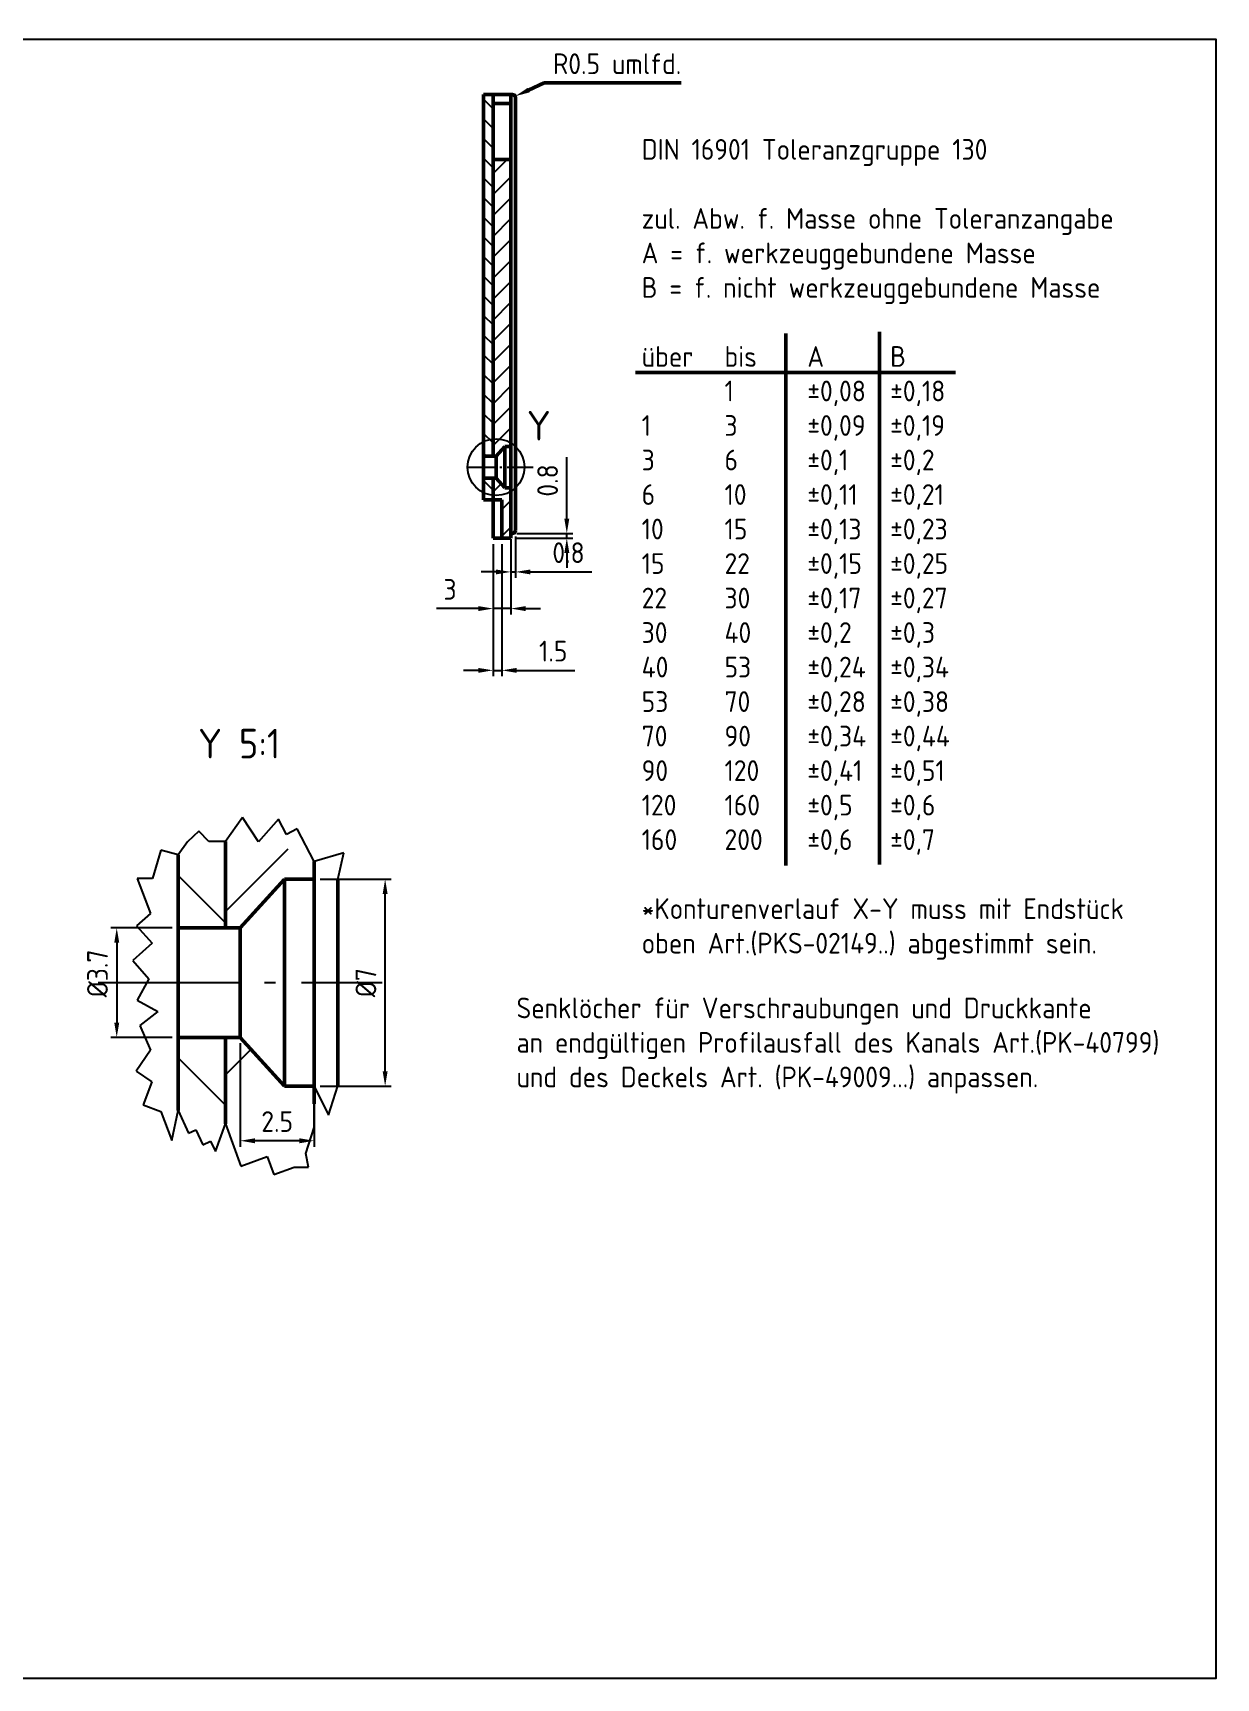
# Model space of a CAD drawing. Header units: millimetres. Extents: x 0 to 400, y 0 to 278.
# Drawn here: x 200 to 400, y 0 to 278.1 of the extents above; entities that cross this region are included whole.
import ezdxf

# ---------------------------------------------------------------- set-up
doc = ezdxf.new("R2010")
doc.units = ezdxf.units.MM
doc.linetypes.add('AM_DIN_G_W050', pattern=[13.75, 9.75, -1.5, 1, -1.5])
doc.linetypes.add('AM_DIN_G_W050x2', pattern=[6.875, 4.75, -0.875, 0.375, -0.875])
for name, color, linetype, lineweight in [('AM_0', 7, 'Continuous', 50), ('AM_4', 3, 'Continuous', 25), ('AM_5', 3, 'Continuous', 25), ('AM_6', 2, 'Continuous', 35), ('AM_7', 4, 'AM_DIN_G_W050', 25), ('AM_8', 1, 'Continuous', 25)]:
    doc.layers.add(name, color=color, linetype=linetype, lineweight=lineweight)
doc.layers.add('AM_VIEWS', color=1, linetype='Continuous', lineweight=25, plot=False)
doc.styles.add('ACDINTS', font='isocp.shx', dxfattribs={"height": 1, "bigfont": 'bigfont.shx'})
doc.styles.get("Standard").update_dxf_attribs({"font": 'ISOCP.SHX'})
doc.linetypes.add('Amzigzag', pattern='A,0.0001,[136,genltshp.shx,S=0.04,R=0,X=0,Y=0],-11', length=11.0001)
doc.dimstyles.new('AM_DIN$0', dxfattribs={"dimtxt": 3.5, "dimasz": 2.5, "dimexe": 1, "dimexo": 1, "dimgap": 1.5, "dimtad": 1, "dimdsep": 46, "dimtxsty": 'Standard', "dimcen": 0, "dimclrd": 256, "dimclre": 256, "dimclrt": 2, "dimadec": 0, "dimazin": 2, "dimtp": 0.1, "dimtm": 0.1, "dimtfac": 0.71, "dimtdec": 3, "dimtmove": 0, "dimatfit": 3, "dimfxl": 1, "dimlwd": -1, "dimlwe": -1, "dimarcsym": 0})
doc.dimstyles.new('AM_DIN$4', dxfattribs={"dimtxt": 3.5, "dimasz": 2.5, "dimexe": 1, "dimexo": 1, "dimgap": 1.5, "dimtad": 1, "dimtoh": 1, "dimdsep": 46, "dimtxsty": 'Standard', "dimcen": 0, "dimclrd": 256, "dimclre": 256, "dimclrt": 2, "dimadec": 0, "dimazin": 2, "dimtp": 0.1, "dimtm": 0.1, "dimtfac": 0.71, "dimtdec": 3, "dimtofl": 0, "dimtmove": 0, "dimatfit": 0, "dimfxl": 1, "dimlwd": -1, "dimlwe": -1, "dimarcsym": 0})

# ---------------------------------------------------------------- blocks, each defined once
blk = doc.blocks.new('*D80')
at = {"layer": 'AM_5'}
for p, q in [((277.78, 191.72), (277.78, 169.37)), ((279.28, 191.72), (279.28, 169.37)), ((275.28, 170.37), (272.78, 170.37)), ((277.78, 170.37), (279.28, 170.37)), ((281.78, 170.37), (291.62, 170.37))]:
    blk.add_line(p, q, dxfattribs=at)
for points in [[(275.28, 170.78), (275.28, 169.95), (277.78, 170.37)], [(281.78, 170.78), (281.78, 169.95), (279.28, 170.37)]]:
    blk.add_solid(points, dxfattribs=at)
at = {"layer": 'Defpoints', "color": 0}
for p in [(277.78, 192.72), (279.28, 192.72), (279.28, 170.37)]:
    blk.add_point(p, dxfattribs=at)
at = {"layer": 'AM_5', "color": 2, "insert": (287.95, 173.62), "char_height": 3.5, "attachment_point": 5}
blk.add_mtext('1.5', dxfattribs=at)
blk = doc.blocks.new('GENZOOQDQ7ML3')
at = {"layer": 'AM_8'}
h = blk.add_hatch(dxfattribs=at)
h.set_pattern_fill('_USER', color=256, scale=2.2, angle=135, style=0, pattern_type=0)
h.set_pattern_definition([(135, (-242.6576, -192.4391), (-1.555635, -1.555635), [])])
edge = h.paths.add_edge_path()
edge.add_line((-0.5, 1.85), (-0.5, 4.776))
edge.add_arc((0, 0), 4.802, 95.9762, 115.9307)
edge.add_line((-2.1, 4.319), (-2.1, 1.85))
edge.add_line((-2.1, 1.85), (-0.5, 1.85))
h = blk.add_hatch(dxfattribs=at)
h.set_pattern_fill('_U', color=256, scale=2.5, angle=45, style=0, pattern_type=0)
h.set_pattern_definition([(45, (-175.3836, -192.4391), (-1.767767, 1.767767), [])])
edge = h.paths.add_edge_path()
edge.add_line((2.5, 3.5), (2.5, 4.1))
edge.add_arc((0, 0), 4.802, 58.6291, 95.9762)
edge.add_line((-0.5, 4.776), (-0.5, 1.85))
edge.add_line((-0.5, 1.85), (0, 1.85))
edge.add_line((0, 1.85), (1.5, 3.5))
edge.add_line((1.5, 3.5), (2.5, 3.5))
h = blk.add_hatch(dxfattribs=at)
h.set_pattern_fill('_USER', color=256, scale=2.16, angle=135, style=0, pattern_type=0)
h.set_pattern_definition([(135, (-242.6576, -192.4391), (-1.52735, -1.52735), [])])
edge = h.paths.add_edge_path()
edge.add_line((-0.5, -4.776), (-0.5, -1.85))
edge.add_line((-0.5, -1.85), (-2.1, -1.85))
edge.add_line((-2.1, -1.85), (-2.1, -4.319))
edge.add_arc((0, 0), 4.802, 244.0693, 264.0238)
h = blk.add_hatch(dxfattribs=at)
h.set_pattern_fill('ANSI31', color=256, style=0)
h.set_pattern_definition([(45, (-242.6576, -192.439), (-2.245064, 2.245064), [])])
edge = h.paths.add_edge_path()
edge.add_line((2.199, -4.269), (0, -1.85))
edge.add_line((0, -1.85), (-0.5, -1.85))
edge.add_line((-0.5, -1.85), (-0.5, -4.776))
edge.add_arc((0, 0), 4.802, 264.0238, 297.2552)
at = {"layer": 'AM_0'}
for p, q in [((-0.5, 1.85), (-0.5, 4.776)), ((-2.1, 4.319), (-2.1, -4.319)), ((2.5, 4.1), (2.5, -4.1)), ((1.5, 3.5), (0, 1.85)), ((1.5, 3.5), (2.5, 3.5)), ((1.5, 3.5), (1.5, -3.5)), ((2.5, 3.5), (2.5, -3.5)), ((3.3, 3.489), (3.3, -3.489)), ((-2.1, 1.85), (0, 1.85)), ((0, -1.85), (0, 1.85)), ((-2.1, -1.85), (0, -1.85)), ((-0.5, -4.776), (-0.5, -1.85)), ((1.5, -3.5), (0, -1.85)), ((2.5, -3.5), (1.5, -3.5))]:
    blk.add_line(p, q, dxfattribs=at)
at = {"layer": 'AM_7', "linetype": 'AM_DIN_G_W050x2'}
blk.add_line((-4.802, 0), (4.802, 0), dxfattribs=at)
blk = doc.blocks.new('*D81')
at = {"layer": 'AM_5'}
for p, q in [((248.54, 135.07), (260.54, 135.07)), ((259.54, 102.57), (259.54, 132.57)), ((248.54, 100.07), (260.54, 100.07))]:
    blk.add_line(p, q, dxfattribs=at)
for points in [[(259.12, 132.57), (259.96, 132.57), (259.54, 135.07)], [(259.12, 102.57), (259.96, 102.57), (259.54, 100.07)]]:
    blk.add_solid(points, dxfattribs=at)
at = {"layer": 'Defpoints', "color": 0}
for p in [(247.54, 135.07), (259.54, 135.07), (247.54, 100.07)]:
    blk.add_point(p, dxfattribs=at)
at = {"layer": 'AM_5', "color": 2, "insert": (256.29, 117.57), "char_height": 3.5, "attachment_point": 5, "rotation": 90}
blk.add_mtext('%%c7', dxfattribs=at)
blk = doc.blocks.new('*D82')
at = {"layer": 'AM_5'}
for p, q in [((223.54, 126.82), (213.17, 126.82)), ((214.17, 124.32), (214.17, 110.82)), ((223.54, 108.32), (213.17, 108.32))]:
    blk.add_line(p, q, dxfattribs=at)
for points in [[(213.75, 124.32), (214.59, 124.32), (214.17, 126.82)], [(213.75, 110.82), (214.59, 110.82), (214.17, 108.32)]]:
    blk.add_solid(points, dxfattribs=at)
at = {"layer": 'Defpoints', "color": 0}
for p in [(224.54, 126.82), (214.17, 108.32), (224.54, 108.32)]:
    blk.add_point(p, dxfattribs=at)
at = {"layer": 'AM_5', "color": 2, "insert": (210.92, 119.13), "char_height": 3.5, "attachment_point": 5, "rotation": 90}
blk.add_mtext('%%c3.7', dxfattribs=at)
blk = doc.blocks.new('*D83')
at = {"layer": 'AM_5'}
for p, q in [((235.04, 107.32), (235.04, 89.84)), ((247.54, 99.07), (247.54, 89.84)), ((245.04, 90.84), (237.54, 90.84))]:
    blk.add_line(p, q, dxfattribs=at)
for points in [[(237.54, 91.26), (237.54, 90.42), (235.04, 90.84)], [(245.04, 91.26), (245.04, 90.42), (247.54, 90.84)]]:
    blk.add_solid(points, dxfattribs=at)
at = {"layer": 'Defpoints', "color": 0}
for p in [(235.04, 108.32), (247.54, 100.07), (235.04, 90.84)]:
    blk.add_point(p, dxfattribs=at)
at = {"layer": 'AM_5', "color": 2, "insert": (241.29, 94.09), "char_height": 3.5, "attachment_point": 5}
blk.add_mtext('2.5', dxfattribs=at)
blk = doc.blocks.new('*D84')
at = {"layer": 'AM_5'}
for p, q in [((277.78, 191.72), (277.78, 179.81)), ((280.78, 191.72), (280.78, 179.81)), ((275.28, 180.81), (268.23, 180.81)), ((280.78, 180.81), (277.78, 180.81)), ((283.28, 180.81), (285.78, 180.81))]:
    blk.add_line(p, q, dxfattribs=at)
for points in [[(275.28, 181.23), (275.28, 180.39), (277.78, 180.81)], [(283.28, 181.23), (283.28, 180.39), (280.78, 180.81)]]:
    blk.add_solid(points, dxfattribs=at)
at = {"layer": 'Defpoints', "color": 0}
for p in [(277.78, 192.72), (280.78, 192.72), (277.78, 180.81)]:
    blk.add_point(p, dxfattribs=at)
at = {"layer": 'AM_5', "color": 2, "insert": (270.51, 184.06), "char_height": 3.5, "attachment_point": 5}
blk.add_mtext('3', dxfattribs=at)
blk = doc.blocks.new('*D87')
at = {"layer": 'AM_0'}
for p, q in [((283.8, 268.47), (286.4, 269.67)), ((286.4, 269.67), (309.6, 269.67))]:
    blk.add_line(p, q, dxfattribs=at)
blk.add_solid([(283.63, 268.85), (283.98, 268.09), (281.53, 267.43)], dxfattribs=at)
at = {"layer": 'Defpoints', "color": 0}
for p in [(281.08, 267.22), (281.53, 267.43)]:
    blk.add_point(p, dxfattribs=at)
at = {"layer": 'AM_0', "color": 2, "insert": (298.75, 272.92), "char_height": 3.5, "attachment_point": 5}
blk.add_mtext('R0.5 umlfd.', dxfattribs=at)
blk = doc.blocks.new('*D88')
at = {"layer": 'AM_5'}
for p, q in [((290.25, 196.02), (290.25, 206.42)), ((281.78, 193.52), (291.25, 193.52)), ((281.78, 192.72), (291.25, 192.72)), ((290.25, 192.72), (290.25, 193.52)), ((290.25, 190.22), (290.25, 187.72))]:
    blk.add_line(p, q, dxfattribs=at)
for points in [[(289.83, 196.02), (290.67, 196.02), (290.25, 193.52)], [(289.83, 190.22), (290.67, 190.22), (290.25, 192.72)]]:
    blk.add_solid(points, dxfattribs=at)
at = {"layer": 'Defpoints', "color": 0}
for p in [(280.78, 193.52), (280.78, 192.72), (290.25, 193.52)]:
    blk.add_point(p, dxfattribs=at)
at = {"layer": 'AM_5', "color": 2, "insert": (287, 202.47), "char_height": 3.5, "attachment_point": 5, "rotation": 90}
blk.add_mtext('0.8', dxfattribs=at)
blk = doc.blocks.new('*D89')
at = {"layer": 'AM_5'}
for p, q in [((280.78, 192.52), (280.78, 186.01)), ((281.58, 193.02), (281.58, 186.01)), ((278.28, 187.01), (275.78, 187.01)), ((280.78, 187.01), (281.58, 187.01)), ((284.08, 187.01), (294.48, 187.01))]:
    blk.add_line(p, q, dxfattribs=at)
for points in [[(278.28, 187.42), (278.28, 186.59), (280.78, 187.01)], [(284.08, 187.42), (284.08, 186.59), (281.58, 187.01)]]:
    blk.add_solid(points, dxfattribs=at)
at = {"layer": 'Defpoints', "color": 0}
for p in [(280.78, 193.52), (281.58, 194.02), (281.58, 187.01)]:
    blk.add_point(p, dxfattribs=at)
at = {"layer": 'AM_5', "color": 2, "insert": (290.53, 190.26), "char_height": 3.5, "attachment_point": 5}
blk.add_mtext('0.8', dxfattribs=at)

msp = doc.modelspace()

# ---------------------------------------------------------------- hatches: boundary and pattern name
at = {"layer": 'AM_8'}
h = msp.add_hatch(dxfattribs=at)
h.set_pattern_fill('_USER', color=256, scale=2.35, angle=135, style=0, pattern_type=0)
h.set_pattern_definition([(135, (35.6212, 12.2797), (-1.661701, -1.661701), [])])
h.paths.add_polyline_path([(276.179, 206.569), (277.779, 206.569), (277.779, 267.719), (276.179, 267.719), (276.179, 266.219)])
h = msp.add_hatch(dxfattribs=at)
h.set_pattern_fill('_U', color=256, scale=2.5, angle=45, style=0, pattern_type=0)
h.set_pattern_definition([(45, (102.895, 12.2797), (-1.767767, 1.767767), [])])
h.paths.add_polyline_path([(280.779, 256.719), (277.779, 256.719), (277.779, 206.569), (278.279, 206.569), (279.779, 208.219), (280.779, 208.219)])
h = msp.add_hatch(dxfattribs=at)
h.set_pattern_fill('_USER', color=256, scale=2.16, angle=135, style=0, pattern_type=0)
h.set_pattern_definition([(135, (35.6212, 12.2797), (-1.52735, -1.52735), [])])
h.paths.add_polyline_path([(276.179, 199.219), (277.779, 199.219), (277.779, 202.869), (276.179, 202.869)])
h = msp.add_hatch(dxfattribs=at)
h.set_pattern_fill('ANSI31', color=256, style=0)
h.set_pattern_definition([(45, (35.6212, 12.2797), (-2.245064, 2.245064), [])])
h.paths.add_polyline_path([(277.779, 199.219), (279.279, 199.219), (279.279, 192.719), (280.779, 192.719), (280.779, 200.119), (278.279, 202.869), (277.779, 202.869)])

# ---------------------------------------------------------------- linework, layer by layer
at = {"layer": 'AM_0'}
for p, q in [((277.779, 267.719), (276.179, 267.719)), ((276.179, 267.719), (276.179, 266.219)), ((277.779, 267.719), (280.779, 267.719)), ((277.779, 206.569), (277.779, 267.719)), ((280.779, 267.719), (280.779, 192.719)), ((280.779, 267.719), (281.079, 267.719)), ((281.579, 267.219), (281.579, 194.019)), ((276.179, 266.219), (276.179, 199.219)), ((277.779, 266.219), (280.779, 266.219)), ((277.779, 256.719), (280.779, 256.719)), ((327.282, 227.338), (327.282, 137.373)), ((343.1, 227.594), (343.1, 137.561)), ((301.862, 220.742), (355.954, 220.742)), ((276.179, 206.569), (278.279, 206.569)), ((279.779, 208.219), (278.279, 206.569)), ((278.279, 202.869), (278.279, 206.569)), ((279.779, 208.219), (280.779, 208.219)), ((279.779, 208.219), (279.779, 201.219)), ((280.779, 208.219), (280.779, 201.219)), ((276.179, 202.869), (278.279, 202.869)), ((277.779, 192.719), (277.779, 202.869)), ((279.779, 201.219), (278.279, 202.869)), ((280.779, 201.219), (279.779, 201.219)), ((276.179, 199.219), (277.779, 199.219)), ((279.279, 199.219), (277.779, 199.219)), ((279.279, 192.719), (279.279, 199.219)), ((280.779, 192.719), (277.779, 192.719)), ((281.079, 193.519), (280.779, 193.519))]:
    msp.add_line(p, q, dxfattribs=at)
for centre, start, end in [((281.079, 267.219), 0, 90), ((281.079, 194.019), 270, 0)]:
    msp.add_arc(centre, 0.5, start, end, dxfattribs=at)
at = {"layer": 'AM_4', "linetype": 'Amzigzag'}
for p, q in [((235.426, 145.512), (232.54, 141.45)), ((238.153, 141.372), (235.426, 145.512)), ((241.499, 145.219), (238.153, 141.372)), ((242.859, 142.599), (241.499, 145.219)), ((228.029, 143.196), (226.131, 141.355)), ((229.722, 141.45), (228.029, 143.196)), ((244.695, 143.552), (242.859, 142.599)), ((247.54, 138.07), (244.695, 143.552)), ((221.604, 139.996), (220.239, 135.183)), ((224.54, 139.163), (221.604, 139.996)), ((226.131, 141.355), (224.54, 139.163)), ((232.54, 141.45), (229.722, 141.45)), ((252.538, 139.544), (247.54, 138.07)), ((251.54, 135.013), (252.538, 139.544)), ((220.239, 135.183), (217.608, 135.183)), ((217.608, 135.183), (219.88, 129.267)), ((219.88, 129.267), (217.53, 127.153)), ((217.53, 127.153), (220.146, 124.244)), ((220.146, 124.244), (216.867, 121.294)), ((216.867, 121.294), (219.612, 118.242)), ((219.612, 118.242), (217.608, 114.623)), ((217.608, 114.623), (221.097, 112.691)), ((221.097, 112.691), (218.08, 110.3)), ((218.08, 110.3), (219.882, 106.149)), ((219.882, 106.149), (217.453, 102.625)), ((217.453, 102.625), (220.094, 100.805)), ((220.094, 100.805), (218.629, 96.908)), ((247.54, 100.069), (249.97, 95.168)), ((247.541, 93.095), (247.541, 100.069)), ((249.97, 95.168), (251.54, 100.124)), ((218.629, 96.908), (221.616, 95.785)), ((221.616, 95.785), (223.486, 90.861)), ((223.486, 90.861), (224.54, 95.974)), ((224.54, 95.974), (226.307, 92.114)), ((226.307, 92.114), (227.559, 92.687)), ((227.559, 92.687), (228.715, 90.16)), ((230.845, 89.028), (232.54, 93.687)), ((232.54, 93.687), (235.161, 86.554)), ((246.157, 88.667), (247.541, 93.095)), ((228.715, 90.16), (230.047, 90.77)), ((230.047, 90.77), (230.845, 89.028)), ((235.161, 86.554), (239.603, 88.186)), ((239.603, 88.186), (240.73, 85.118)), ((240.73, 85.118), (244.14, 86.371)), ((244.14, 86.371), (246.601, 86.371)), ((246.601, 86.371), (246.157, 88.667))]:
    msp.add_line(p, q, dxfattribs=at)
at = {"layer": 'AM_4', "linetype": 'Continuous'}
msp.add_circle((278.279, 204.719), 4.802, dxfattribs=at)
at = {"layer": 'AM_7', "linetype": 'AM_DIN_G_W050x2'}
msp.add_line((273.279, 204.719), (284.579, 204.719), dxfattribs=at)
at = {"layer": 'AM_VIEWS'}
msp.add_lwpolyline([(0, 0), (400, 0), (400, 277), (0, 277)], close=True, dxfattribs=at)

# ---------------------------------------------------------------- block references
at = {"layer": 'AM_0', "xscale": 5, "yscale": 5, "zscale": 5}
msp.add_blockref('GENZOOQDQ7ML3', (235.04, 117.569), dxfattribs=at)

# ---------------------------------------------------------------- texts
at = {"layer": 'AM_4', "color": 7, "char_height": 5, "attachment_point": 5, "style": 'ACDINTS'}
for s, insert in [('Y', (285.515, 211.735)), ('Y 5:1', (234.873, 157.985))]:
    msp.add_mtext(s, dxfattribs=dict(at, insert=insert))
at = {"layer": 'AM_6', "char_height": 3.5, "attachment_point": 1}
for s, insert, width in [('DIN 16901 Toleranzgruppe 130\\P\\Pzul. Abw. f. Masse ohne Toleranzangabe\\PA = f. werkzeuggebundene Masse\\PB = f. nicht werkzeuggebundene Masse\\P\\Püber^Ibis^IA^IB\\P^I1^I%%P0,08^I%%P0,18\\P1^I3^I%%P0,09^I%%P0,19\\P3^I6^I%%P0,1^I%%P0,2\\P6^I10^I%%P0,11^I%%P0,21\\P10^I15^I%%P0,13^I%%P0,23\\P15^I22^I%%P0,15^I%%P0,25\\P22^I30^I%%P0,17^I%%P0,27\\P30^I40^I%%P0,2^I%%P0,3\\P40^I53^I%%P0,24^I%%P0,34\\P53^I70^I%%P0,28^I%%P0,38\\P70^I90^I%%P0,34^I%%P0,44\\P90^I120^I%%P0,41^I%%P0,51\\P120^I160^I%%P0,5^I%%P0,6\\P160^I200^I%%P0,6^I%%P0,7\\P\\P*Konturenverlauf X-Y muss mit Endstück\\Poben Art.(PKS-02149..) abgestimmt sein.', (302.905, 260.19), 88.97041), ('Senklöcher für Verschraubungen und Druckkante\\Pan endgültigen Profilausfall des Kanals Art.(PK-40799)\\Pund des Deckels Art. (PK-49009...) anpassen.', (281.747, 115.048), 163.66523)]:
    msp.add_mtext(s, dxfattribs=dict(at, insert=insert, width=width))

# ---------------------------------------------------------------- dimensions: what is measured, and where the dimension line sits
at = {"layer": 'AM_0'}
dim = msp.add_radius_dim(center=(281.079, 267.219), mpoint=(281.533, 267.428), text='<> umlfd.', dimstyle='AM_DIN$4', dxfattribs=at)
dim.commit()
dim.dimension.update_dxf_attribs({"geometry": '*D87', "text_midpoint": (298.748, 269.666), "dimtype": 164})
at = {"layer": 'AM_5'}
for base, p1, p2, angle, picture, middle in [((290.25, 193.519), (280.779, 192.719), (280.779, 193.519), 90, '*D88', (287, 202.47)), ((281.579, 187.008), (280.779, 193.519), (281.579, 194.019), 0, '*D89', (290.53, 190.258))]:
    dim = msp.add_linear_dim(base=base, p1=p1, p2=p2, angle=angle, dimstyle='AM_DIN$0', dxfattribs=at)
    dim.commit()
    dim.dimension.update_dxf_attribs({"geometry": picture, "text_midpoint": middle})
dim = msp.add_linear_dim(base=(277.779, 180.81), p1=(280.779, 192.719), p2=(277.779, 192.719), angle=0, dimstyle='AM_DIN$0', override={"dimtp": 0.2, "dimtm": 0.2}, dxfattribs=at)
dim.commit()
dim.dimension.update_dxf_attribs({"geometry": '*D84', "text_midpoint": (270.506, 184.06)})
for base, p1, p2, override, picture, middle in [((279.279, 170.365), (277.779, 192.719), (279.279, 192.719), {"dimtp": 0.2, "dimtm": 0.2}, '*D80', (287.951, 173.615)), ((235.04, 90.839), (247.54, 100.069), (235.04, 108.319), {"dimlfac": 0.2, "dimtp": 0.2, "dimtm": 0.2}, '*D83', (241.29, 94.089))]:
    dim = msp.add_linear_dim(base=base, p1=p1, p2=p2, dimstyle='AM_DIN$0', override=override, dxfattribs=at)
    dim.commit()
    dim.dimension.update_dxf_attribs({"geometry": picture, "text_midpoint": middle})
dim = msp.add_linear_dim(base=(259.54, 135.069), p1=(247.54, 100.069), p2=(247.54, 135.069), angle=90, text='%%c<>', dimstyle='AM_DIN$0', override={"dimlfac": 0.2, "dimtp": 0.2, "dimtm": 0.2}, dxfattribs=at)
dim.commit()
dim.dimension.update_dxf_attribs({"geometry": '*D81', "text_midpoint": (256.29, 117.569)})
dim = msp.add_linear_dim(base=(214.171, 108.319), p1=(224.54, 126.819), p2=(224.54, 108.319), angle=90, text='%%c<>', dimstyle='AM_DIN$0', override={"dimlfac": 0.2, "dimtp": 0.2, "dimtm": 0.2}, dxfattribs=at)
dim.commit()
dim.dimension.update_dxf_attribs({"geometry": '*D82', "text_midpoint": (214.171, 119.128), "dimtype": 160})

doc.saveas('drawing.dxf')
